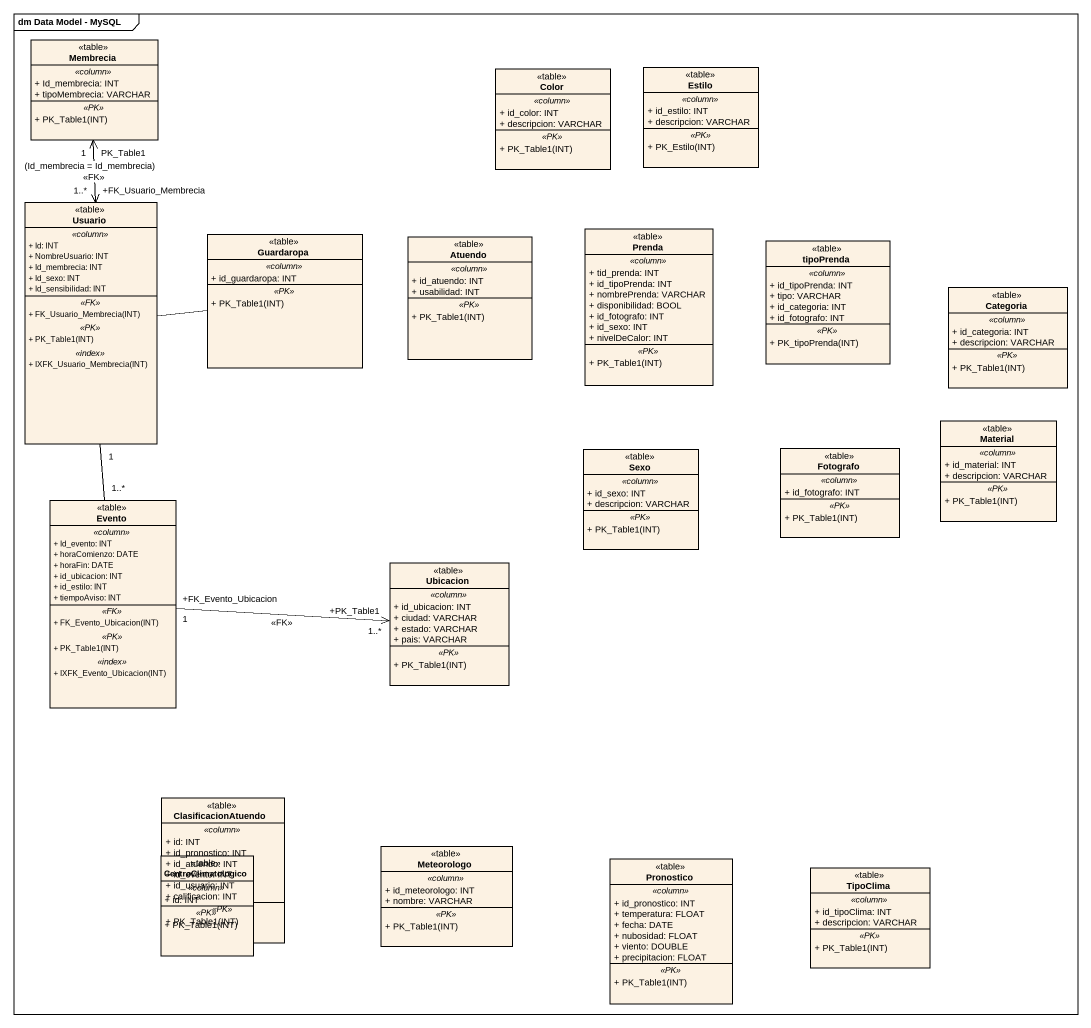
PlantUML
@startuml
mainframe dm Data Model - MySQL
hide circle
hide empty members
skinparam classAttributeIconSize 0
class Membrecia <<table>> {
  .. <<column>> ..
  + Id_membrecia: INT
  + tipoMembrecia: VARCHAR
  .. <<PK>> ..
  + PK_Table1(INT)
}
class Color <<table>> {
  .. <<column>> ..
  + id_color: INT
  + descripcion: VARCHAR
  .. <<PK>> ..
  + PK_Table1(INT)
}
class Estilo <<table>> {
  .. <<column>> ..
  + id_estilo: INT
  + descripcion: VARCHAR
  .. <<PK>> ..
  + PK_Estilo(INT)
}
class Usuario <<table>> {
  .. <<column>> ..
  + Id: INT
  + NombreUsuario: INT
  + Id_membrecia: INT
  + Id_sexo: INT
  + Id_sensibilidad: INT
  .. <<FK>> ..
  + FK_Usuario_Membrecia(INT)
  .. <<PK>> ..
  + PK_Table1(INT)
  .. <<index>> ..
  + IXFK_Usuario_Membrecia(INT)
}
class Guardaropa <<table>> {
  .. <<column>> ..
  + id_guardaropa: INT
  .. <<PK>> ..
  + PK_Table1(INT)
}
class Atuendo <<table>> {
  .. <<column>> ..
  + id_atuendo: INT
  + usabilidad: INT
  .. <<PK>> ..
  + PK_Table1(INT)
}
class Prenda <<table>> {
  .. <<column>> ..
  + tid_prenda: INT
  + id_tipoPrenda: INT
  + nombrePrenda: VARCHAR
  + disponibilidad: BOOL
  + id_fotografo: INT
  + id_sexo: INT
  + nivelDeCalor: INT
  .. <<PK>> ..
  + PK_Table1(INT)
}
class tipoPrenda <<table>> {
  .. <<column>> ..
  + id_tipoPrenda: INT
  + tipo: VARCHAR
  + id_categoria: INT
  + id_fotografo: INT
  .. <<PK>> ..
  + PK_tipoPrenda(INT)
}
class Categoria <<table>> {
  .. <<column>> ..
  + id_categoria: INT
  + descripcion: VARCHAR
  .. <<PK>> ..
  + PK_Table1(INT)
}
class Sexo <<table>> {
  .. <<column>> ..
  + id_sexo: INT
  + descripcion: VARCHAR
  .. <<PK>> ..
  + PK_Table1(INT)
}
class Fotografo <<table>> {
  .. <<column>> ..
  + id_fotografo: INT
  .. <<PK>> ..
  + PK_Table1(INT)
}
class Material <<table>> {
  .. <<column>> ..
  + id_material: INT
  + descripcion: VARCHAR
  .. <<PK>> ..
  + PK_Table1(INT)
}
class Evento <<table>> {
  .. <<column>> ..
  + Id_evento: INT
  + horaComienzo: DATE
  + horaFin: DATE
  + id_ubicacion: INT
  + id_estilo: INT
  + tiempoAviso: INT
  .. <<FK>> ..
  + FK_Evento_Ubicacion(INT)
  .. <<PK>> ..
  + PK_Table1(INT)
  .. <<index>> ..
  + IXFK_Evento_Ubicacion(INT)
}
class Ubicacion <<table>> {
  .. <<column>> ..
  + id_ubicacion: INT
  + ciudad: VARCHAR
  + estado: VARCHAR
  + pais: VARCHAR
  .. <<PK>> ..
  + PK_Table1(INT)
}
class ClasificacionAtuendo <<table>> {
  .. <<column>> ..
  + id: INT
  + id_pronostico: INT
  + id_atuendo: INT
  + id_evento: INT
  + id_usuario: INT
  + calificacion: INT
  .. <<PK>> ..
  + PK_Table1(INT)
}
class CentroClimatologico <<table>> {
  .. <<column>> ..
  + id: INT
  .. <<PK>> ..
  + PK_Table1(INT)
}
class Meteorologo <<table>> {
  .. <<column>> ..
  + id_meteorologo: INT
  + nombre: VARCHAR
  .. <<PK>> ..
  + PK_Table1(INT)
}
class Pronostico <<table>> {
  .. <<column>> ..
  + id_pronostico: INT
  + temperatura: FLOAT
  + fecha: DATE
  + nubosidad: FLOAT
  + viento: DOUBLE
  + precipitacion: FLOAT
  .. <<PK>> ..
  + PK_Table1(INT)
}
class TipoClima <<table>> {
  .. <<column>> ..
  + id_tipoClima: INT
  + descripcion: VARCHAR
  .. <<PK>> ..
  + PK_Table1(INT)
}
Usuario "+FK_Usuario_Membrecia\n1..*" <-up-> "PK_Table1\n1" Membrecia : (Id_membrecia = Id_membrecia)\n<<FK>>
Usuario -right- Guardaropa
Evento "1..*" -up- "1" Usuario
Evento "+FK_Evento_Ubicacion\n1" -right-> "+PK_Table1\n1..*" Ubicacion : <<FK>>
@enduml
